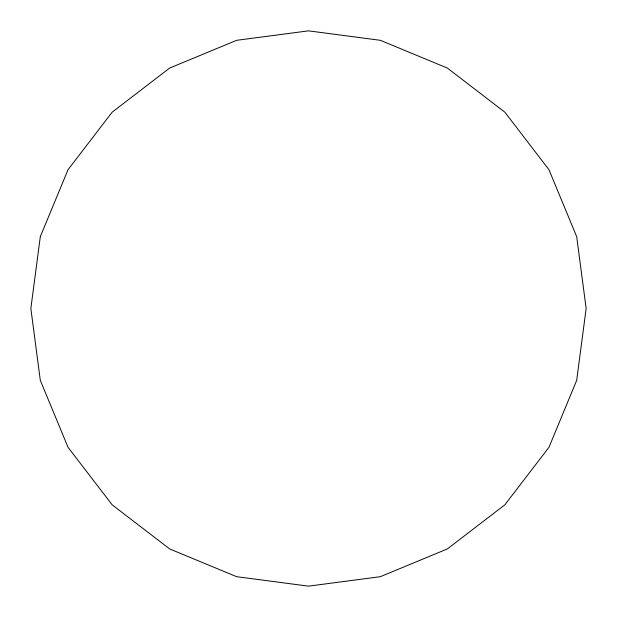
<?xml version="1.0" encoding="UTF-8"?>
<svg xmlns="http://www.w3.org/2000/svg" width="617" height="617" viewBox="0 0 617 617"><rect width="100%" height="100%" fill="white"/><g stroke="black" fill="none" stroke-linecap="round" stroke-linejoin="round"><path stroke-width="0.93" d="M40.313 236.643L30.85 308.5L40.313 380.357L68.047 447.325L112.171 504.829L169.675 548.953L236.643 576.687L308.5 586.15L380.357 576.687L447.325 548.953L504.829 504.829L548.953 447.325L576.687 380.357L586.15 308.5L576.687 236.643L548.953 169.675L504.829 112.171L447.325 68.047L380.357 40.313L308.5 30.85L236.643 40.313L169.675 68.047L112.171 112.171L68.047 169.675L40.313 236.643"/></g></svg>
